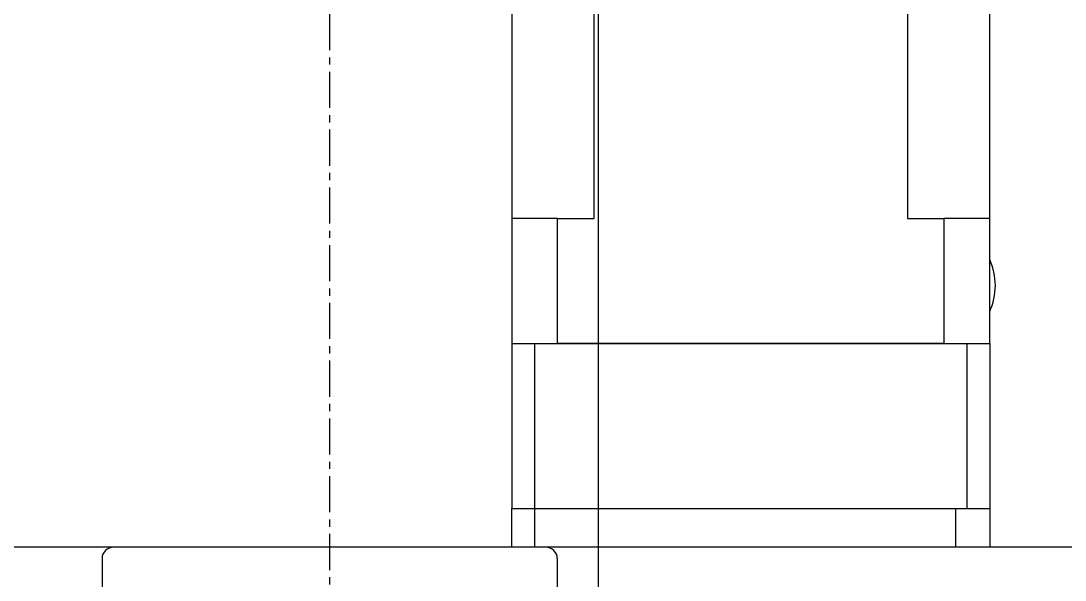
# Model space of a CAD drawing. Extents: x 500 to 100500, y -14500 to 21140.
# Drawn here: x 7357.6 to 7449.4, y -9793.8 to -9744.6 of the extents above; entities that cross this region are included whole.
import ezdxf

# ---------------------------------------------------------------- set-up
doc = ezdxf.new("R2010")
doc.units = 0
doc.linetypes.add('CENTER', pattern=[10.16, 6.35, -1.27, 1.27, -1.27])
doc.layers.get('0').update_dxf_attribs({"linetype": 'CONTINUOUS'})
doc.layers.add('Center', color=1, linetype='CENTER')
doc.layers.add('SLD-0', color=7, linetype='CONTINUOUS')

# ---------------------------------------------------------------- blocks, each defined once
blk = doc.blocks.new('KJ특성 TURN')
at = {"layer": 'Center', "ltscale": 0.5}
blk.add_line((9197.784, -70811.089), (9197.784, -71397.089), dxfattribs=at)
at = {"layer": 'SLD-0'}
for p, q in [((9213.784, -70862.189), (9213.784, -70900.189)), ((9221.018, -70900.189), (9221.018, -70862.189)), ((9248.55, -70862.189), (9248.55, -70900.189)), ((9255.784, -70900.189), (9255.784, -70862.189)), ((9213.784, -70900.189), (9213.784, -70911.189)), ((9217.814, -70900.189), (9213.784, -70900.189)), ((9217.814, -70911.189), (9217.814, -70900.189)), ((9217.814, -70900.189), (9221.018, -70900.189)), ((9248.55, -70900.189), (9251.755, -70900.189)), ((9251.755, -70900.189), (9251.755, -70911.189)), ((9255.784, -70900.189), (9251.755, -70900.189)), ((9255.784, -70911.189), (9255.784, -70900.189)), ((9213.784, -70911.189), (9213.784, -70925.689)), ((9213.784, -70911.189), (9215.784, -70911.189)), ((9215.784, -70911.189), (9215.784, -70925.689)), ((9215.784, -70911.189), (9253.784, -70911.189)), ((9251.755, -70911.189), (9217.814, -70911.189)), ((9253.784, -70911.189), (9253.784, -70925.689)), ((9253.784, -70911.189), (9255.784, -70911.189)), ((9255.784, -70911.189), (9255.784, -70925.689)), ((9213.784, -70925.689), (9215.784, -70925.689)), ((9213.795, -70929.089), (9213.795, -70925.689)), ((9215.784, -70925.689), (9253.784, -70925.689)), ((9215.795, -70925.689), (9215.795, -70929.089)), ((9215.795, -70925.689), (9252.784, -70925.689)), ((9252.784, -70925.689), (9252.784, -70929.089)), ((9253.784, -70925.689), (9255.784, -70925.689)), ((9255.784, -70925.689), (9255.784, -70929.089)), ((9178.784, -70929.089), (9122.784, -70929.089)), ((9216.784, -70929.089), (9178.784, -70929.089)), ((9272.784, -70929.089), (9216.784, -70929.089)), ((9177.784, -70930.089), (9177.784, -70941.089)), ((9217.784, -70930.089), (9217.784, -70941.089))]:
    blk.add_line(p, q, dxfattribs=at)
for centre, radius, start, end in [((9250.784, -70906.089), 5.5, 0, 24.61998), ((9250.784, -70906.089), 5.5, 335.38002, 0), ((9178.784, -70930.089), 1, 90, 180), ((9216.784, -70930.089), 1, 0, 90)]:
    blk.add_arc(centre, radius, start, end, dxfattribs=at)
blk = doc.blocks.new('KJVision F')
at = {"color": 2, "linetype": 'Continuous', "lineweight": 25}
for p, q in [((8160.123, -70726.637, -10.475), (8160.123, -71003.137, -10.475)), ((8160.121, -70744.137, -10.475), (8160.121, -70985.637, -10.475))]:
    blk.add_line(p, q, dxfattribs=at)
at = {"layer": 'Center'}
blk.add_blockref('KJ특성 TURN', (-578.663, 48.953, -10.475), dxfattribs=at)

msp = doc.modelspace()

# ---------------------------------------------------------------- block references
for p in [(-1234.374, 61089.264, -65.343), (-751.774, 61089.264, -65.343)]:
    msp.add_blockref('KJVision F', p)

doc.saveas('drawing.dxf')
